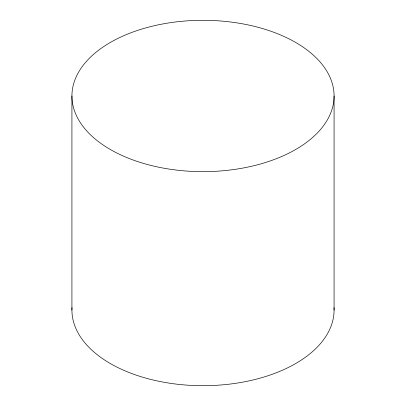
<?xml version="1.0" encoding="UTF-8"?>
<svg xmlns="http://www.w3.org/2000/svg" width="406" height="406" viewBox="0 0 406 406"><rect width="100%" height="100%" fill="white"/><g stroke="black" fill="none" stroke-linecap="round" stroke-linejoin="round"><path stroke-width="0.61" d="M334.077 95.978A131.077 75.678 0 0 1 137.461 161.512A131.077 75.678 0 0 1 137.461 30.44A131.077 75.678 0 0 1 334.077 95.978L334.077 310.022M71.923 95.978L71.923 310.022M334.011 307.621A131.077 75.678 0 0 1 203 385.7A131.077 75.678 0 0 1 71.989 307.621"/></g></svg>
